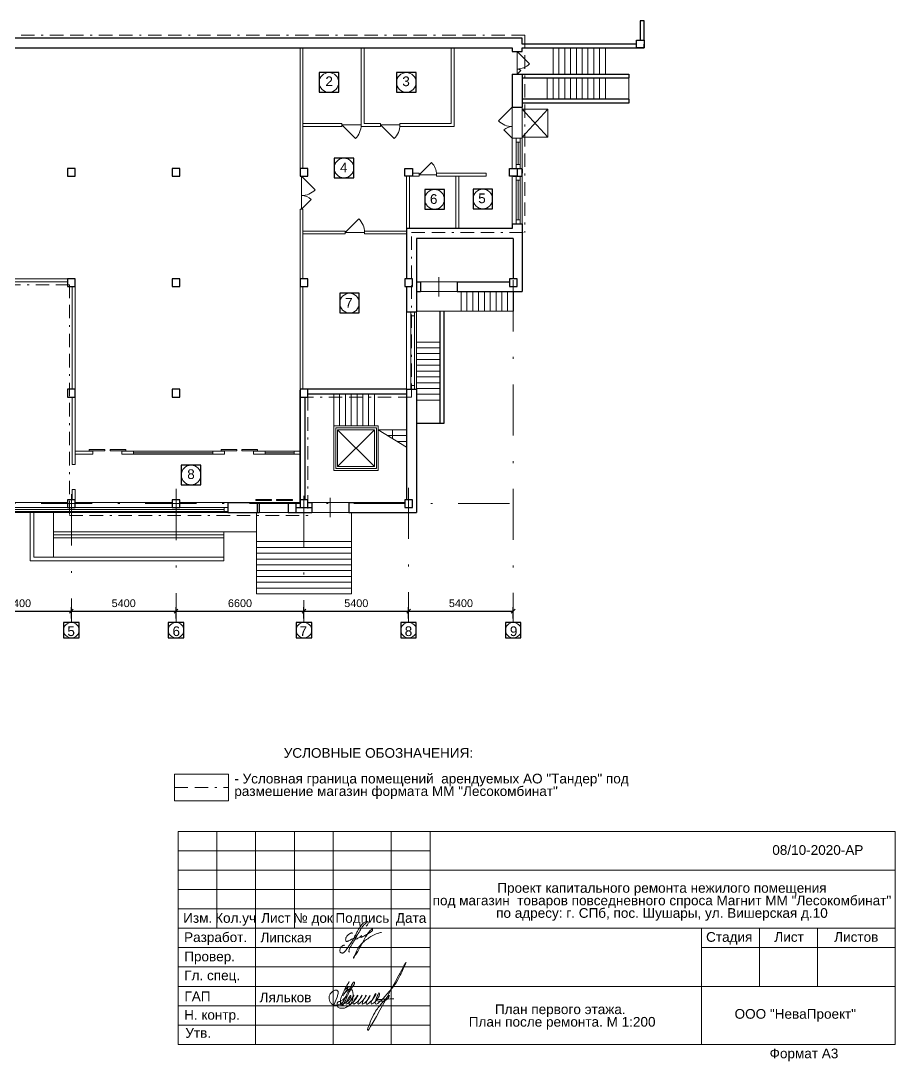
# Model space of a CAD drawing. Header units: metres. Extents: x 0 to 81, y 0.1 to 53.8.
# Drawn here: x 35.9 to 81, y 0.1 to 53.8 of the extents above; entities that cross this region are included whole.
import ezdxf
from ezdxf.enums import TextEntityAlignment as Align

# ---------------------------------------------------------------- set-up
doc = ezdxf.new("R2010")
doc.units = ezdxf.units.M
doc.header["$MEASUREMENT"] = 0
for name, pattern in [('( Border )', [1.751, 0.5, -0.25, 0.5, -0.25, 0.001, -0.25]), ('DGN Style 3', [4.621086, 3.300776, -1.32031]), ('DGN Style 4', [5.284542, 2.640621, -1.32031, 0.003301, -1.32031])]:
    doc.linetypes.add(name, pattern=pattern)
doc.layers.get('DEFPOINTS').update_dxf_attribs({"lineweight": 0})
doc.layers.add('Level 63', color=7, linetype='Continuous', lineweight=0)
doc.layers.add('YOLO_STAMP', color=1, linetype='Continuous')
doc.layers.add('YOLO_TABLE', color=1, linetype='Continuous')
doc.layers.add('Стена', color=250, linetype='Continuous', lineweight=53, true_color=0x2d2d2d)
doc.styles.get("Standard").update_dxf_attribs({"font": 'txt.shx'})
doc.styles.add('Style-Arial', font='arial.ttf')
doc.dimstyles.get("Standard").update_dxf_attribs({"dimtxt": 0.18, "dimasz": 0.18, "dimexe": 0.18, "dimexo": 0.0625, "dimgap": 0.09, "dimtad": 0, "dimtih": 1, "dimtoh": 1, "dimdec": 4, "dimzin": 0, "dimdsep": 46, "dimtxsty": 'Standard', "dimcen": 0.09, "dimadec": 0, "dimazin": 0, "dimtfac": 1, "dimtdec": 4, "dimtofl": 0, "dimtmove": 0, "dimatfit": 3, "dimfxl": 1, "dimtolj": 1, "dimtzin": 0, "dimarcsym": 0})

# ---------------------------------------------------------------- blocks, each defined once
blk = doc.blocks.new('_Oblique')
at = {"color": 0, "linetype": 'ByBlock', "lineweight": -2}
blk.add_line((0.5, 0.5), (-0.5, -0.5), dxfattribs=at)
blk = doc.blocks.new('*D9')
at = {"color": 0, "linetype": 'Continuous', "lineweight": -2, "transparency": 16777216}
for p, q in [((33.095, 22.986), (33.095, 23.569)), ((33.095, 23.369), (38.495, 23.369)), ((38.495, 22.986), (38.495, 23.569))]:
    blk.add_line(p, q, dxfattribs=at)
at = {"layer": 'DEFPOINTS', "color": 0, "linetype": 'Continuous', "lineweight": 0, "transparency": 16777216}
for p in [(38.495, 23.369), (33.095, 22.786), (38.495, 22.786)]:
    blk.add_point(p, dxfattribs=at)
at = {"color": 0, "linetype": 'Continuous', "lineweight": -2, "transparency": 16777216, "xscale": 0.2, "yscale": 0.2, "zscale": 0.2, "rotation": 180}
blk.add_blockref('_Oblique', (33.095, 23.369), dxfattribs=at)
at = {"color": 0, "linetype": 'Continuous', "lineweight": -2, "transparency": 16777216, "xscale": 0.2, "yscale": 0.2, "zscale": 0.2}
blk.add_blockref('_Oblique', (38.495, 23.369), dxfattribs=at)
at = {"color": 0, "linetype": 'Continuous', "lineweight": 0, "transparency": 16777216, "insert": (35.795, 23.774), "char_height": 0.4, "attachment_point": 5, "style": 'Style-Arial'}
blk.add_mtext('5400', dxfattribs=at)
blk = doc.blocks.new('*D10')
at = {"color": 0, "linetype": 'Continuous', "lineweight": -2, "transparency": 16777216}
for p, q in [((38.495, 22.986), (38.495, 23.569)), ((38.495, 23.369), (43.895, 23.369)), ((43.895, 22.986), (43.895, 23.569))]:
    blk.add_line(p, q, dxfattribs=at)
at = {"layer": 'DEFPOINTS', "color": 0, "linetype": 'Continuous', "lineweight": 0, "transparency": 16777216}
for p in [(43.895, 23.369), (38.495, 22.786), (43.895, 22.786)]:
    blk.add_point(p, dxfattribs=at)
at = {"color": 0, "linetype": 'Continuous', "lineweight": -2, "transparency": 16777216, "xscale": 0.2, "yscale": 0.2, "zscale": 0.2, "rotation": 180}
blk.add_blockref('_Oblique', (38.495, 23.369), dxfattribs=at)
at = {"color": 0, "linetype": 'Continuous', "lineweight": -2, "transparency": 16777216, "xscale": 0.2, "yscale": 0.2, "zscale": 0.2}
blk.add_blockref('_Oblique', (43.895, 23.369), dxfattribs=at)
at = {"color": 0, "linetype": 'Continuous', "lineweight": 0, "transparency": 16777216, "insert": (41.195, 23.774), "char_height": 0.4, "attachment_point": 5, "style": 'Style-Arial'}
blk.add_mtext('5400', dxfattribs=at)
blk = doc.blocks.new('*D11')
at = {"color": 0, "linetype": 'Continuous', "lineweight": -2, "transparency": 16777216}
for p, q in [((43.895, 22.986), (43.895, 23.569)), ((43.895, 23.369), (50.495, 23.369)), ((50.495, 22.986), (50.495, 23.569))]:
    blk.add_line(p, q, dxfattribs=at)
at = {"layer": 'DEFPOINTS', "color": 0, "linetype": 'Continuous', "lineweight": 0, "transparency": 16777216}
for p in [(50.495, 23.369), (43.895, 22.786), (50.495, 22.786)]:
    blk.add_point(p, dxfattribs=at)
at = {"color": 0, "linetype": 'Continuous', "lineweight": -2, "transparency": 16777216, "xscale": 0.2, "yscale": 0.2, "zscale": 0.2, "rotation": 180}
blk.add_blockref('_Oblique', (43.895, 23.369), dxfattribs=at)
at = {"color": 0, "linetype": 'Continuous', "lineweight": -2, "transparency": 16777216, "xscale": 0.2, "yscale": 0.2, "zscale": 0.2}
blk.add_blockref('_Oblique', (50.495, 23.369), dxfattribs=at)
at = {"color": 0, "linetype": 'Continuous', "lineweight": 0, "transparency": 16777216, "insert": (47.195, 23.774), "char_height": 0.4, "attachment_point": 5, "style": 'Style-Arial'}
blk.add_mtext('6600', dxfattribs=at)
blk = doc.blocks.new('*D12')
at = {"color": 0, "linetype": 'Continuous', "lineweight": -2, "transparency": 16777216}
for p, q in [((50.495, 22.986), (50.495, 23.569)), ((50.495, 23.369), (55.895, 23.369)), ((55.895, 22.986), (55.895, 23.569))]:
    blk.add_line(p, q, dxfattribs=at)
at = {"layer": 'DEFPOINTS', "color": 0, "linetype": 'Continuous', "lineweight": 0, "transparency": 16777216}
for p in [(55.895, 23.369), (50.495, 22.786), (55.895, 22.786)]:
    blk.add_point(p, dxfattribs=at)
at = {"color": 0, "linetype": 'Continuous', "lineweight": -2, "transparency": 16777216, "xscale": 0.2, "yscale": 0.2, "zscale": 0.2, "rotation": 180}
blk.add_blockref('_Oblique', (50.495, 23.369), dxfattribs=at)
at = {"color": 0, "linetype": 'Continuous', "lineweight": -2, "transparency": 16777216, "xscale": 0.2, "yscale": 0.2, "zscale": 0.2}
blk.add_blockref('_Oblique', (55.895, 23.369), dxfattribs=at)
at = {"color": 0, "linetype": 'Continuous', "lineweight": 0, "transparency": 16777216, "insert": (53.195, 23.774), "char_height": 0.4, "attachment_point": 5, "style": 'Style-Arial'}
blk.add_mtext('5400', dxfattribs=at)
blk = doc.blocks.new('*D13')
at = {"color": 0, "linetype": 'Continuous', "lineweight": -2, "transparency": 16777216}
for p, q in [((55.895, 22.986), (55.895, 23.569)), ((55.895, 23.369), (61.295, 23.369)), ((61.295, 22.986), (61.295, 23.569))]:
    blk.add_line(p, q, dxfattribs=at)
at = {"layer": 'DEFPOINTS', "color": 0, "linetype": 'Continuous', "lineweight": 0, "transparency": 16777216}
for p in [(61.295, 23.369), (55.895, 22.786), (61.295, 22.786)]:
    blk.add_point(p, dxfattribs=at)
at = {"color": 0, "linetype": 'Continuous', "lineweight": -2, "transparency": 16777216, "xscale": 0.2, "yscale": 0.2, "zscale": 0.2, "rotation": 180}
blk.add_blockref('_Oblique', (55.895, 23.369), dxfattribs=at)
at = {"color": 0, "linetype": 'Continuous', "lineweight": -2, "transparency": 16777216, "xscale": 0.2, "yscale": 0.2, "zscale": 0.2}
blk.add_blockref('_Oblique', (61.295, 23.369), dxfattribs=at)
at = {"color": 0, "linetype": 'Continuous', "lineweight": 0, "transparency": 16777216, "insert": (58.595, 23.774), "char_height": 0.4, "attachment_point": 5, "style": 'Style-Arial'}
blk.add_mtext('5400', dxfattribs=at)
blk = doc.blocks.new('*U14')
at = {"color": 5, "linetype": 'Continuous', "lineweight": 0}
for points, knots in [([(0.306, 0.776), (0.338, 0.808), (0.397, 0.875), (0.429, 0.933), (0.429, 0.965), (0.42, 1.007), (0.389, 1.038), (0.332, 1.045), (0.263, 1.027), (0.213, 1.007), (0.118, 0.929), (0.06, 0.874), (-0.031, 0.753), (-0.11, 0.623), (-0.214, 0.445), (-0.303, 0.264), (-0.383, 0.11), (-0.478, -0.059), (-0.639, -0.303), (-0.752, -0.465), (-0.872, -0.638), (-0.988, -0.735), (-1.017, -0.735), (-1.061, -0.743), (-1.139, -0.715), (-1.158, -0.689), (-1.176, -0.645), (-1.176, -0.576), (-1.169, -0.519), (-1.149, -0.433), (-1.081, -0.354), (-1.035, -0.336), (-0.993, -0.308), (-0.956, -0.297), (-0.92, -0.293), (-0.909, -0.307), (-0.916, -0.318)], [0, 0, 0, 0, 0.032258, 0.064516, 0.096774, 0.129032, 0.16129, 0.193548, 0.225806, 0.258065, 0.290323, 0.322581, 0.354839, 0.387097, 0.419355, 0.451613, 0.483871, 0.516129, 0.548387, 0.580645, 0.612903, 0.645161, 0.677419, 0.709677, 0.741935, 0.774194, 0.806452, 0.83871, 0.870968, 0.903226, 0.935484, 0.967742, 0.983871, 0.991935, 0.995968, 1, 1, 1, 1]), ([(0.324, 0.97), (0.325, 0.97), (0.327, 0.977), (0.319, 0.976), (0.313, 0.973), (0.304, 0.967), (0.289, 0.95), (0.206, 0.881), (0.152, 0.82), (0.093, 0.753), (-0.006, 0.617), (-0.174, 0.288), (-0.312, 0.065), (-0.539, -0.325), (-0.642, -0.514), (-0.687, -0.643), (-0.64, -0.686)], [0, 0, 0, 0, 0.005306, 0.009091, 0.012718, 0.03509, 0.04357, 0.143713, 0.287425, 0.431138, 0.57485, 0.718563, 0.862275, 0.934132, 0.97006, 1, 1, 1, 1])]:
    blk.add_open_spline(points, degree=3, knots=knots, dxfattribs=at)
blk.add_open_spline([(-0.466, 0.375), (-0.477, 0.405), (-0.522, 0.405), (-0.564, 0.389), (-0.626, 0.36), (-0.677, 0.321), (-0.751, 0.252), (-0.803, 0.178), (-0.835, 0.121), (-0.851, 0.046), (-0.851, -0.036), (-0.83, -0.076), (-0.798, -0.084), (-0.77, -0.084), (-0.711, -0.062), (-0.657, -0.037), (-0.529, 0.033), (-0.308, 0.141), (-0.219, 0.237), (-0.169, 0.317), (-0.193, 0.317), (-0.298, 0.134), (-0.31, 0.076), (-0.31, 0.056), (-0.266, 0.056), (-0.23, 0.056), (-0.158, 0.094), (-0.083, 0.14), (-0.024, 0.179), (0.022, 0.211), (0.057, 0.251), (0.057, 0.266), (0.032, 0.232), (0.004, 0.173), (-0.002, 0.145), (0.03, 0.145), (0.108, 0.188), (0.241, 0.256), (0.325, 0.302), (0.438, 0.365), (0.547, 0.44), (0.612, 0.48), (0.654, 0.521), (0.679, 0.566), (0.679, 0.617), (0.679, 0.634), (0.648, 0.626), (0.594, 0.589), (0.512, 0.517), (0.448, 0.428), (0.37, 0.31), (0.317, 0.235), (0.239, 0.11), (0.158, -0.046), (0.088, -0.178), (-0.026, -0.403), (-0.22, -0.74), (-0.324, -0.893), (-0.414, -0.996), (-0.414, -1.046), (-0.377, -1.018), (-0.317, -0.817), (-0.236, -0.634), (-0.15, -0.464), (-0.087, -0.376), (0.011, -0.254), (0.138, -0.127), (0.215, -0.06), (0.339, 0.033), (0.462, 0.119), (0.577, 0.204), (0.723, 0.281), (0.876, 0.347), (1.008, 0.391), (1.08, 0.409), (1.176, 0.43)], degree=3, dxfattribs=at)

msp = doc.modelspace()

# ---------------------------------------------------------------- linework, layer by layer
at = {"color": 1, "linetype": '( Border )', "lineweight": 13, "ltscale": 1.388889}
for p, q in [((61.89973406, 53.09918145), (15.03473406, 53.09918145)), ((61.89973406, 53.09918145), (61.89973406, 42.9079554)), ((56.0450819, 42.9079554), (61.89973406, 42.9079554)), ((56.0450819, 34.41918145), (56.0450819, 42.9079554)), ((38.39473406, 40.21918145), (15.03473406, 40.21918145)), ((38.39473406, 40.21918145), (38.39473406, 28.30918145)), ((50.69473406, 34.41918145), (50.69473406, 28.30918145)), ((56.0450819, 34.41918145), (50.69473406, 34.41918145)), ((38.39473406, 28.30918145), (50.69473406, 28.30918145)), ((43.81824364, 14.25700698), (46.6082197, 14.25700698))]:
    msp.add_line(p, q, dxfattribs=at)
at = {"color": 7, "linetype": 'Continuous', "lineweight": 30}
msp.add_line((61.74973406, 52.94918145), (15.18473406, 52.94918145), dxfattribs=at)
at = {"color": 7, "linetype": 'Continuous', "lineweight": 13}
for p, q in [((50.29473406, 46.21918145), (50.29473406, 52.43918145)), ((50.44473406, 46.21918145), (50.44473406, 52.43918145)), ((53.44473406, 48.38918145), (53.44473406, 52.43918145)), ((53.59473406, 48.53918145), (53.59473406, 52.43918145)), ((58.09473406, 48.53918145), (58.09473406, 52.43918145)), ((58.24473406, 48.38918145), (58.24473406, 52.43918145)), ((50.44473406, 48.53918145), (52.44473406, 48.53918145)), ((50.44473406, 48.38918145), (52.44473406, 48.38918145)), ((52.44473406, 48.38918145), (52.44473406, 48.53918145)), ((53.44473406, 48.38918145), (54.44473406, 48.38918145)), ((53.59473406, 48.53918145), (54.44473406, 48.53918145)), ((54.44473406, 48.38918145), (54.44473406, 48.53918145)), ((55.44473406, 48.38918145), (55.44473406, 48.53918145)), ((55.44473406, 48.53918145), (58.09473406, 48.53918145)), ((55.44473406, 48.38918145), (58.24473406, 48.38918145)), ((56.09473406, 45.96918145), (56.43973406, 45.96918145)), ((56.09473406, 45.81918145), (56.43973406, 45.81918145)), ((57.33973406, 45.96918145), (59.89473406, 45.96918145)), ((57.33973406, 45.81918145), (59.89473406, 45.81918145)), ((59.89473406, 45.96918145), (59.89473406, 45.81918145)), ((50.29473406, 40.51918145), (50.29473406, 44.11918145)), ((50.44473406, 44.11918145), (50.29473406, 44.11918145)), ((50.44473406, 40.51918145), (50.44473406, 44.11918145)), ((50.44473406, 42.98918145), (52.61973406, 42.98918145)), ((52.61973406, 42.98918145), (52.61973406, 42.83918145)), ((53.61973406, 42.98918145), (53.61973406, 42.83918145)), ((53.61973406, 42.98918145), (55.79473406, 42.98918145)), ((50.44473406, 42.83918145), (52.61973406, 42.83918145)), ((53.61973406, 42.83918145), (55.79473406, 42.83918145)), ((38.29473406, 40.51918145), (21.29473406, 40.51918145)), ((38.29473406, 40.36918145), (33.29473406, 40.36918145)), ((38.54473406, 40.11918145), (38.54473406, 34.81918145)), ((38.69473406, 40.11918145), (38.69473406, 34.81918145)), ((50.29473406, 40.11918145), (50.29473406, 34.81918145)), ((50.44473406, 40.11918145), (50.44473406, 34.81918145)), ((38.54473406, 30.94418145), (38.54473406, 34.41918145)), ((38.69473406, 30.94418145), (38.69473406, 34.41918145)), ((38.69473406, 31.61918145), (39.59473406, 31.61918145)), ((38.69473406, 31.46918145), (39.59473406, 31.46918145)), ((39.59473406, 31.46918145), (39.59473406, 31.61918145)), ((41.09473406, 31.46918145), (41.09473406, 31.61918145)), ((41.09473406, 31.61918145), (41.69473406, 31.61918145)), ((41.09473406, 31.46918145), (41.69473406, 31.46918145)), ((41.69473406, 31.46918145), (41.69473406, 31.61918145)), ((45.79473406, 31.61918145), (45.79473406, 31.46918145)), ((45.79473406, 31.61918145), (46.39473406, 31.61918145)), ((45.79473406, 31.46918145), (46.39473406, 31.46918145)), ((46.39473406, 31.61918145), (46.39473406, 31.46918145)), ((47.89473406, 31.61918145), (47.89473406, 31.46918145)), ((47.89473406, 31.61918145), (48.49473406, 31.61918145)), ((47.89473406, 31.46918145), (48.49473406, 31.46918145)), ((48.49473406, 31.61918145), (48.49473406, 31.46918145)), ((49.99473406, 31.61918145), (49.99473406, 31.46918145)), ((49.99473406, 31.61918145), (50.29473406, 31.61918145)), ((49.99473406, 31.46918145), (50.29473406, 31.46918145)), ((38.69473406, 30.94418145), (38.54473406, 30.94418145)), ((38.54473406, 29.11918145), (38.54473406, 29.64418145)), ((38.69473406, 29.64418145), (38.54473406, 29.64418145)), ((38.69473406, 29.11918145), (38.69473406, 29.64418145))]:
    msp.add_line(p, q, dxfattribs=at)
at = {"color": 7, "linetype": 'Continuous', "lineweight": 0}
for p, q in [((67.24973406, 50.88918145), (67.24973406, 49.78918145)), ((52.44473406, 48.46418145), (53.44473406, 48.46418145)), ((52.44473406, 48.46418145), (53.15184084, 47.75707467)), ((54.44473406, 48.46418145), (55.44473406, 48.46418145)), ((54.44473406, 48.46418145), (55.15184084, 47.75707467)), ((56.43973406, 45.89418145), (57.07613017, 46.53057755)), ((50.36973406, 44.11918145), (50.36973406, 45.81918145)), ((50.36973406, 45.81918145), (51.07684084, 45.11207467)), ((56.43973406, 45.89418145), (57.33973406, 45.89418145)), ((61.54973406, 45.61918145), (61.54973406, 43.55918145)), ((50.86470881, 44.6141562), (50.36973406, 44.11918145)), ((52.61973406, 42.91418145), (53.32684084, 43.62128823)), ((52.61973406, 42.91418145), (53.61973406, 42.91418145)), ((45.79473406, 31.61918145), (41.69473406, 31.61918145)), ((45.79473406, 31.54418145), (41.69473406, 31.54418145)), ((45.79473406, 31.46918145), (41.69473406, 31.46918145)), ((48.49473406, 31.61918145), (49.99473406, 31.61918145)), ((49.99473406, 31.54418145), (48.49473406, 31.54418145)), ((48.49473406, 31.46918145), (49.99473406, 31.46918145)), ((30.52473406, 28.61918145), (46.37473406, 28.61918145)), ((81.0000314, 1.00001541), (81.0000314, 12.00001541)), ((44.0000314, 1.00001541), (81.0000314, 1.00001541))]:
    msp.add_line(p, q, dxfattribs=at)
at = {"color": 1, "linetype": 'DGN Style 4', "lineweight": 0}
for p, q in [((61.29473406, 40.45031196), (61.29473406, 22.78591066)), ((43.89473406, 29.67759847), (43.89473406, 22.78591066)), ((55.89473406, 29.73700454), (55.89473406, 22.78591066)), ((38.49473406, 29.3994909), (38.49473406, 22.78591066)), ((50.49473406, 29.31816889), (50.49473406, 22.78591066)), ((61.09473406, 28.91918145), (8.37508823, 28.91918145))]:
    msp.add_line(p, q, dxfattribs=at)
at = {"color": 7, "linetype": 'Continuous', "lineweight": 0, "flags": 128}
for points in [[(40.22853003, 31.64826056), (39.41627878, 31.64826056), (39.41627878, 31.71159759), (40.22853003, 31.71159759), (40.22853003, 31.64826056)], [(41.30708219, 31.64826056), (40.49483094, 31.64826056), (40.49483094, 31.71159759), (41.30708219, 31.71159759), (41.30708219, 31.64826056)], [(47.02853003, 31.64826056), (46.21627878, 31.64826056), (46.21627878, 31.71159759), (47.02853003, 31.71159759), (47.02853003, 31.64826056)], [(48.10708219, 31.64826056), (47.29483094, 31.64826056), (47.29483094, 31.71159759), (48.10708219, 31.71159759), (48.10708219, 31.64826056)], [(48.81853003, 29.07326056), (48.00627878, 29.07326056), (48.00627878, 29.13659759), (48.81853003, 29.13659759), (48.81853003, 29.07326056)], [(49.89708219, 29.07326056), (49.08483094, 29.07326056), (49.08483094, 29.13659759), (49.89708219, 29.13659759), (49.89708219, 29.07326056)]]:
    msp.add_lwpolyline(points, close=True, dxfattribs=at)
at = {"color": 7, "linetype": 'Continuous', "lineweight": 13, "flags": 128}
msp.add_lwpolyline([(43.81824364, 14.94472648), (46.6082197, 14.94472648), (46.6082197, 13.56928748), (43.81824364, 13.56928748), (43.81824364, 14.94472648)], close=True, dxfattribs=at)
at = {"color": 7, "linetype": 'Continuous', "lineweight": 0}
for centre in [(38.49473406, 22.38697884), (43.89473406, 22.38697884), (50.49473406, 22.38697884), (55.89473406, 22.38697884), (61.29473406, 22.38697884)]:
    msp.add_circle(centre, 0.39893182, dxfattribs=at)
for centre, radius, start, end in [((52.44473406, 48.46418145), 1, 315, 0), ((54.44473406, 48.46418145), 1, 315, 0), ((56.43973406, 45.89418145), 0.9, 0, 45), ((50.36973406, 45.81918145), 1, 270, 315), ((50.36973406, 44.11918145), 0.7, 45, 90), ((52.61973406, 42.91418145), 1, 0, 45)]:
    msp.add_arc(centre, radius, start, end, dxfattribs=at)
at = {"color": 5, "linetype": 'Continuous', "lineweight": 0}
msp.add_open_spline([(52.00124477, 2.97155109), (52.07720777, 3.12650714), (52.18201137, 3.3402948), (52.25318475, 3.59669169), (52.27499643, 3.73384769), (52.1952488, 3.81370142), (52.06482953, 3.80031507), (51.93543868, 3.715866), (51.83996446, 3.59961684), (51.79215229, 3.47289343), (51.79850765, 3.35183499), (51.83115279, 3.21629092), (51.90706849, 3.10184203), (52.02536764, 3.03715352), (52.15773548, 3.01074313), (52.28769131, 3.05775622), (52.40204392, 3.10375473), (52.54159565, 3.20972277), (52.62885645, 3.43204004), (52.75818761, 3.67487664), (52.85960355, 3.913173), (52.97625506, 4.07723376), (53.01901201, 4.20067655), (53.10359791, 4.23539363), (53.10893752, 4.15447102), (53.08589726, 4.08305759), (52.85651466, 3.8140273), (52.69615964, 3.4186362), (52.57219384, 3.10276813), (52.42950421, 2.96969552), (52.39774104, 3.04380496), (52.3795131, 3.11928393), (52.35786931, 3.27285797), (52.46910206, 3.56255809), (52.55935775, 3.79690119), (53.00440778, 4.53330936), (52.47103655, 3.65711588), (52.94898291, 4.17139393), (52.30658589, 3.21998065), (52.66815472, 3.7628285), (52.82215713, 3.87130535), (52.9841587, 3.83959984), (53.02549923, 3.68004138), (53.04356009, 3.42718439), (52.97659892, 3.09910933), (52.73944002, 2.94540858), (52.56908866, 2.86669193), (52.40638002, 2.86510492), (52.26339689, 2.90085196), (52.21379917, 2.99278275), (52.20428526, 3.07646697), (52.22712319, 3.21990264), (52.4801247, 3.2022676), (52.91379553, 3.83053399), (52.29923882, 2.92835231), (52.69574825, 3.2051427), (52.85349551, 3.28847279), (52.97105602, 3.70896825), (52.45825019, 2.86178063), (52.95013369, 3.25594028), (53.18186616, 3.76575063), (52.61853776, 2.82665661), (53.14066389, 3.24715167), (53.38454059, 3.74128947), (52.80323626, 2.88528739), (53.35799086, 3.24091584), (53.60131967, 3.74885203), (53.05677189, 2.84150401), (53.57872175, 3.27041662), (53.8002743, 3.71994378), (53.24700359, 2.75170785), (53.83167869, 3.3157544), (53.96203782, 3.64830595), (53.39343951, 2.67162619), (54.14355298, 3.36606951), (54.25167113, 3.77719383), (53.61692023, 2.65482761), (54.40228157, 3.37090841), (54.39412223, 3.82484234), (53.91305708, 2.64649557), (55.10596453, 3.93906852), (55.33650276, 4.28895944), (56.42817578, 6.64644841), (53.06773284, 0.05101586), (54.13284702, 2.7175727), (54.43463353, 3.02074018), (54.98979388, 3.69092204), (54.75005423, 3.15504983), (53.82711142, 3.3221021), (54.6351194, 3.34204759), (55.13649302, 3.35442388)], degree=3, knots=[0, 0, 0, 0, 0.5125606008, 0.7071626239, 0.8135704548, 0.9018946975, 1.0004552367, 1.1790787976, 1.3564850936, 1.4422771356, 1.5795103416, 1.711243229, 1.8598259044, 1.973591525, 2.1089638455, 2.2498694002, 2.3783499002, 2.4797315709, 2.7651866749, 3.0678079616, 3.313415123, 3.5383328572, 3.6664828158, 3.702436012, 3.7541593244, 3.8392538493, 3.9499810699, 4.780183159, 5.0232551605, 5.1283659598, 5.177059552, 5.2207450816, 5.3724283834, 5.6283882819, 6.0832159513, 6.4762646042, 6.9160453359, 7.084301793, 7.5993906697, 7.9291614651, 8.1004520636, 8.2169120442, 8.3485723432, 8.5430578971, 9.0106407481, 9.2282287467, 9.3681325106, 9.5666843398, 9.7160945068, 9.7661539782, 9.8685050602, 9.9748951944, 10.1360625553, 10.5466272406, 11.0564178048, 11.193730739, 11.6299797922, 11.7236286762, 12.2242979878, 12.5582312915, 12.8395105478, 13.3613308498, 13.7735541302, 14.014659156, 14.514738536, 14.9088466134, 15.1685960171, 15.6600798397, 16.0959125863, 16.2878035578, 16.7663992196, 17.3174793722, 17.3437809139, 17.7758851826, 18.4425923557, 18.4631875793, 19.0043659343, 19.6405147402, 19.6984048705, 20.2400679226, 20.9903037047, 22.1928037502, 22.8334750615, 26.7434749584, 27.6818511564, 28.4165605858, 28.8497117087, 29.0721815843, 29.616178141, 30.5056593951, 30.5056593951, 30.5056593951, 30.5056593951], dxfattribs=at)
at = {"layer": 'Level 63', "color": 7, "linetype": 'Continuous', "lineweight": 13}
for p, q in [((44.0000314, 12.00001541), (81.0000314, 12.00001541)), ((44.0000314, 12.00001541), (44.0000314, 1.00001541)), ((46.0000314, 12.00001541), (46.0000314, 7.00001541)), ((48.0000314, 12.00001541), (48.0000314, 1.00001541)), ((50.0000314, 12.00001541), (50.0000314, 7.00001541)), ((52.0000314, 12.00001541), (52.0000314, 1.00001541)), ((55.0000314, 12.00001541), (55.0000314, 1.00001541)), ((57.0000314, 12.00001541), (57.0000314, 1.00001541)), ((57.0000314, 10.00001541), (81.0000314, 10.00001541)), ((44.0000314, 8.00001541), (57.0000314, 8.00001541)), ((44.0000314, 7.00001541), (57.0000314, 7.00001541)), ((57.0000314, 7.00001541), (81.0000314, 7.00001541)), ((71.0000314, 6.00001541), (81.0000314, 6.00001541)), ((57.0000314, 4.00001541), (81.0000314, 4.00001541))]:
    msp.add_line(p, q, dxfattribs=at)
at = {"layer": 'Level 63', "color": 7, "linetype": 'Continuous', "lineweight": 0}
for p, q in [((44.0000314, 11.00001541), (57.0000314, 11.00001541)), ((44.0000314, 10.00001541), (57.0000314, 10.00001541)), ((44.0000314, 9.00001541), (57.0000314, 9.00001541)), ((44.0000314, 6.00001541), (57.0000314, 6.00001541)), ((44.0000314, 5.00001541), (57.0000314, 5.00001541)), ((44.0000314, 4.00001541), (57.0000314, 4.00001541)), ((44.0000314, 3.00001541), (57.0000314, 3.00001541)), ((44.0000314, 2.00001541), (57.0000314, 2.00001541))]:
    msp.add_line(p, q, dxfattribs=at)
at = {"layer": 'Level 63', "color": 7, "linetype": 'Continuous', "lineweight": 13, "flags": 128}
for points in [[(71.0000314, 7.00001541), (71.0000314, 1.00001541)], [(74.0000314, 7.00001541), (74.0000314, 4.00001541)], [(77.0000314, 7.00001541), (77.0000314, 4.00001541)]]:
    msp.add_lwpolyline(points, dxfattribs=at)
at = {"layer": 'YOLO_STAMP', "color": 7, "linetype": 'Continuous', "lineweight": 0}
msp.add_lwpolyline([(44.0000314, 12.00001541), (81.0000314, 12.00001541), (81.0000314, 1.00001541), (44.0000314, 1.00001541)], close=True, dxfattribs=at)
at = {"layer": 'YOLO_TABLE'}
for points in [[(51.27851824, 50.15288786), (52.29151611, 50.15288786), (52.29151611, 51.16588572), (51.27851824, 51.16588572)], [(55.27111801, 50.15288786), (56.28411588, 50.15288786), (56.28411588, 51.16588572), (55.27111801, 51.16588572)], [(52.05341619, 45.73400936), (53.06641405, 45.73400936), (53.06641405, 46.74700722), (52.05341619, 46.74700722)], [(56.72867654, 44.11564521), (57.74167441, 44.11564521), (57.74167441, 45.12864307), (56.72867654, 45.12864307)], [(59.21865014, 44.13539854), (60.231648, 44.13539854), (60.231648, 45.1483964), (59.21865014, 45.1483964)], [(52.33978424, 38.75944485), (53.3527821, 38.75944485), (53.3527821, 39.77244272), (52.33978424, 39.77244272)], [(44.16659455, 29.88701679), (45.17959241, 29.88701679), (45.17959241, 30.90001466), (44.16659455, 30.90001466)], [(38.09580224, 21.98804702), (38.89366589, 21.98804702), (38.89366589, 22.78591066), (38.09580224, 22.78591066)], [(43.49580224, 21.98804702), (44.29366589, 21.98804702), (44.29366589, 22.78591066), (43.49580224, 22.78591066)], [(50.09580224, 21.98804702), (50.89366589, 21.98804702), (50.89366589, 22.78591066), (50.09580224, 22.78591066)], [(55.49580224, 21.98804702), (56.29366589, 21.98804702), (56.29366589, 22.78591066), (55.49580224, 22.78591066)], [(60.89580224, 21.98804702), (61.69366589, 21.98804702), (61.69366589, 22.78591066), (60.89580224, 22.78591066)]]:
    msp.add_lwpolyline(points, close=True, dxfattribs=at)
at = {"layer": 'Стена', "color": 7, "linetype": 'Continuous', "lineweight": 0}
for p, q in [((61.49473406, 52.24918145), (61.49473406, 51.08918145)), ((61.49473406, 52.24918145), (62.13113017, 51.61278535)), ((61.49473406, 51.08918145), (61.67858183, 51.27302921)), ((61.23973406, 49.37918145), (60.53262728, 48.67207467)), ((61.23973406, 49.37918145), (61.23973406, 47.77918145)), ((61.74973406, 49.37918145), (61.74973406, 47.77918145)), ((63.08612639, 49.28265662), (61.74973406, 47.83419159)), ((63.08612639, 47.83419159), (61.74973406, 49.28265662)), ((61.23973406, 47.77918145), (60.81546999, 48.20344552)), ((61.44973406, 47.57918145), (61.44973406, 46.21918145)), ((61.54973406, 46.41918145), (61.54973406, 47.57918145)), ((61.64973406, 47.57918145), (61.64973406, 46.37918145))]:
    msp.add_line(p, q, dxfattribs=at)
at = {"layer": 'Стена', "color": 7, "lineweight": 30, "ltscale": 0.001}
for p, q in [((61.23973406, 49.37918145), (61.74973406, 49.37918145)), ((61.23973406, 43.35918145), (61.23973406, 43.11918145)), ((61.29473406, 42.60918145), (61.29473406, 40.51918145)), ((56.50473406, 40.36918145), (56.50473406, 39.85918145)), ((58.40473406, 40.36918145), (58.40473406, 39.85918145)), ((56.30473406, 39.85918145), (56.50473406, 39.85918145)), ((58.40473406, 39.85918145), (61.74973406, 39.85918145)), ((46.57473406, 28.96918145), (46.57473406, 28.45918145)), ((48.08473406, 28.96918145), (48.08473406, 28.45918145)), ((48.18473406, 28.96918145), (48.18473406, 28.45918145)), ((49.68473406, 28.96918145), (49.68473406, 28.45918145)), ((50.08473406, 28.96918145), (50.08473406, 28.45918145)), ((50.90473406, 28.96918145), (50.90473406, 28.45918145)), ((52.80473406, 28.96918145), (52.80473406, 28.45918145)), ((46.57473406, 28.45918145), (48.18473406, 28.45918145)), ((49.68473406, 28.45918145), (50.90473406, 28.45918145)), ((52.80473406, 28.45918145), (56.30473406, 28.45918145))]:
    msp.add_line(p, q, dxfattribs=at)
at = {"layer": 'Стена', "color": 7, "lineweight": 13, "ltscale": 0.001}
for p, q in [((61.23973406, 47.77918145), (61.74973406, 47.77918145)), ((55.79473406, 45.81918145), (55.79473406, 43.11918145)), ((55.94473406, 45.81918145), (55.94473406, 43.11918145)), ((56.43973406, 45.96918145), (56.43973406, 45.81918145)), ((57.33973406, 45.96918145), (57.33973406, 45.81918145)), ((58.33973406, 45.81918145), (58.33973406, 43.11918145)), ((58.48973406, 45.81918145), (58.48973406, 43.11918145))]:
    msp.add_line(p, q, dxfattribs=at)
at = {"layer": 'Стена', "color": 7, "lineweight": 30, "ltscale": 0.001, "flags": 128}
for points in [[(68.04973406, 52.83918145), (68.04973406, 53.83918145), (67.84973406, 53.83918145), (67.84973406, 52.83918145)], [(67.64973406, 52.63918145), (61.74973406, 52.63918145), (61.74973406, 52.94918145)], [(61.74973406, 52.43918145), (68.04973406, 52.43918145), (68.04973406, 52.63918145)], [(67.64973406, 52.83918145), (68.04973406, 52.83918145), (68.04973406, 52.43918145), (67.64973406, 52.43918145), (67.64973406, 52.83918145)], [(15.69473406, 52.43918145), (15.69473406, 52.43918145), (61.23973406, 52.43918145), (61.23973406, 52.24918145)], [(61.23973406, 52.24918145), (61.74973406, 52.24918145)], [(61.74973406, 52.24918145), (61.74973406, 52.43918145)], [(61.23973406, 51.08918145), (61.74973406, 51.08918145)], [(61.23973406, 51.08918145), (61.23973406, 49.37918145)], [(61.74973406, 51.08918145), (61.74973406, 49.37918145)], [(61.74973406, 51.08918145), (67.24973406, 51.08918145)], [(67.24973406, 51.08918145), (67.24973406, 50.88918145)], [(61.74973406, 50.88918145), (67.24973406, 50.88918145)], [(67.24973406, 49.78918145), (67.24973406, 49.58918145), (61.74973406, 49.58918145)], [(67.24973406, 49.78918145), (61.74973406, 49.78918145)], [(61.23973406, 49.37918145), (61.74973406, 49.37918145)], [(61.09473406, 46.21918145), (61.49473406, 46.21918145), (61.49473406, 45.81918145), (61.09473406, 45.81918145), (61.09473406, 46.21918145)], [(61.23973406, 46.21918145), (61.74973406, 46.21918145)], [(61.74973406, 45.81918145), (61.74973406, 46.21918145)], [(61.29473406, 45.81918145), (61.74973406, 45.81918145)], [(61.74973406, 46.17918145), (61.74973406, 45.97918145)], [(61.23973406, 43.11918145), (55.79473406, 43.11918145)], [(55.79473406, 43.11918145), (55.79473406, 40.51918145)], [(61.23973406, 43.35918145), (61.74973406, 43.35918145)], [(61.74973406, 43.35918145), (61.74973406, 40.11918145)], [(61.74973406, 43.35918145), (61.74973406, 39.85918145)], [(61.29473406, 42.60918145), (56.30473406, 42.60918145)], [(56.30473406, 42.60918145), (56.30473406, 38.81918145)], [(38.69473406, 40.51918145), (38.29473406, 40.51918145), (38.29473406, 40.11918145), (38.69473406, 40.11918145), (38.69473406, 40.51918145)], [(44.09473406, 40.51918145), (43.69473406, 40.51918145), (43.69473406, 40.11918145), (44.09473406, 40.11918145), (44.09473406, 40.51918145)], [(50.69473406, 40.51918145), (50.29473406, 40.51918145), (50.29473406, 40.11918145), (50.69473406, 40.11918145), (50.69473406, 40.51918145)], [(56.09473406, 40.51918145), (55.69473406, 40.51918145), (55.69473406, 40.11918145), (56.09473406, 40.11918145), (56.09473406, 40.51918145)], [(56.09473406, 40.51918145), (55.69473406, 40.51918145), (55.69473406, 40.11918145), (56.09473406, 40.11918145), (56.09473406, 40.51918145)], [(56.30473406, 40.36918145), (56.50473406, 40.36918145)], [(58.40473406, 40.36918145), (61.09473406, 40.36918145)], [(61.49473406, 40.51918145), (61.09473406, 40.51918145), (61.09473406, 40.11918145), (61.49473406, 40.11918145), (61.49473406, 40.51918145)], [(61.49473406, 40.51918145), (61.09473406, 40.51918145), (61.09473406, 40.11918145), (61.49473406, 40.11918145), (61.49473406, 40.51918145)], [(55.79473406, 40.11918145), (55.79473406, 38.81918145)], [(55.79473406, 38.81918145), (56.30473406, 38.81918145)], [(57.50473406, 38.85918145), (57.50473406, 33.05918145)], [(57.70473406, 38.85918145), (57.70473406, 33.05918145)], [(38.69473406, 34.81918145), (38.29473406, 34.81918145), (38.29473406, 34.41918145), (38.69473406, 34.41918145), (38.69473406, 34.81918145)], [(44.09473406, 34.81918145), (43.69473406, 34.81918145), (43.69473406, 34.41918145), (44.09473406, 34.41918145), (44.09473406, 34.81918145)], [(50.69473406, 34.81918145), (50.29473406, 34.81918145), (50.29473406, 34.41918145), (50.69473406, 34.41918145), (50.69473406, 34.81918145)], [(55.79473406, 34.81918145), (50.29473406, 34.81918145), (50.29473406, 28.96918145)], [(50.29473406, 28.96918145), (50.29473406, 34.76918145)], [(50.54473406, 34.41918145), (50.54473406, 29.11918145)], [(55.79473406, 34.56918145), (50.69473406, 34.56918145)], [(55.79473406, 34.81918145), (55.79473406, 29.11918145)], [(55.79473406, 34.81918145), (56.30473406, 34.81918145)], [(56.30473406, 34.81918145), (56.30473406, 28.45918145)], [(57.70473406, 33.05918145), (56.30473406, 33.05918145)], [(38.69473406, 29.11918145), (38.29473406, 29.11918145), (38.29473406, 28.71918145), (38.69473406, 28.71918145), (38.69473406, 29.11918145)], [(44.09473406, 29.11918145), (43.69473406, 29.11918145), (43.69473406, 28.71918145), (44.09473406, 28.71918145), (44.09473406, 29.11918145)], [(50.69473406, 29.11918145), (50.29473406, 29.11918145), (50.29473406, 28.71918145), (50.69473406, 28.71918145), (50.69473406, 29.11918145)], [(56.09473406, 29.11918145), (55.69473406, 29.11918145), (55.69473406, 28.71918145), (56.09473406, 28.71918145), (56.09473406, 29.11918145)], [(46.57473406, 28.96918145), (48.18473406, 28.96918145)], [(46.57473406, 28.96918145), (48.18473406, 28.96918145)], [(49.68473406, 28.96918145), (50.29473406, 28.96918145)], [(50.08473406, 28.96918145), (50.29473406, 28.96918145)], [(50.08473406, 28.71918145), (50.29473406, 28.71918145)], [(50.69473406, 28.96918145), (50.90473406, 28.96918145)], [(50.69473406, 28.71918145), (50.90473406, 28.71918145)], [(52.80473406, 28.96918145), (55.69473406, 28.96918145)], [(46.57473406, 28.45918145), (48.04473406, 28.45918145)]]:
    msp.add_lwpolyline(points, dxfattribs=at)
at = {"layer": 'Стена', "color": 7, "linetype": 'Continuous', "lineweight": 0, "flags": 128}
for points in [[(63.34973406, 51.08918145), (63.34973406, 52.43918145)], [(63.64973406, 51.08918145), (63.64973406, 52.43918145)], [(63.94973406, 51.08918145), (63.94973406, 52.43918145)], [(64.24973406, 51.08918145), (64.24973406, 52.43918145)], [(64.54973406, 51.08918145), (64.54973406, 52.43918145)], [(64.84973406, 51.08918145), (64.84973406, 52.43918145)], [(65.14973406, 51.08918145), (65.14973406, 52.43918145)], [(65.44973406, 51.08918145), (65.44973406, 52.43918145)], [(65.74973406, 51.08918145), (65.74973406, 52.43918145)], [(66.04973406, 51.08918145), (66.04973406, 52.43918145)], [(63.04973406, 49.78918145), (63.04973406, 50.89084812)], [(63.34973406, 49.78918145), (63.34973406, 50.89084812)], [(63.64973406, 49.78918145), (63.64973406, 50.89084812)], [(63.94973406, 49.78918145), (63.94973406, 50.89084812)], [(64.24973406, 49.78918145), (64.24973406, 50.89084812)], [(64.54973406, 49.78918145), (64.54973406, 50.89084812)], [(64.84973406, 49.78918145), (64.84973406, 50.89084812)], [(65.14973406, 49.78918145), (65.14973406, 50.89084812)], [(65.44973406, 49.78918145), (65.44973406, 50.89084812)], [(65.74973406, 49.78918145), (65.74973406, 50.89084812)], [(66.04973406, 49.78918145), (66.04973406, 50.89084812)], [(61.44973406, 47.77918145), (61.44973406, 47.57918145), (61.64973406, 47.57918145), (61.64973406, 47.77918145), (61.44973406, 47.77918145)], [(61.44973406, 46.21918145), (61.44973406, 46.41918145), (61.64973406, 46.41918145), (61.64973406, 46.21918145), (61.44973406, 46.21918145)], [(61.44973406, 45.81918145), (61.44973406, 43.35918145)], [(61.44973406, 45.81918145), (61.44973406, 45.61918145), (61.64973406, 45.61918145), (61.64973406, 45.81918145), (61.44973406, 45.81918145)], [(61.64973406, 45.81918145), (61.64973406, 43.35918145)], [(61.44973406, 43.55918145), (61.44973406, 43.35918145), (61.64973406, 43.35918145), (61.64973406, 43.55918145), (61.44973406, 43.55918145)], [(58.60473406, 38.85918145), (58.60473406, 39.85918145)], [(58.90473406, 38.85918145), (58.90473406, 39.85918145)], [(59.20473406, 38.85918145), (59.20473406, 39.85918145)], [(59.50473406, 38.85918145), (59.50473406, 39.85918145)], [(59.80473406, 38.85918145), (59.80473406, 39.85918145)], [(60.10473406, 38.85918145), (60.10473406, 39.85918145)], [(60.40473406, 38.85918145), (60.40473406, 39.85918145)], [(60.70473406, 38.85918145), (60.70473406, 39.85918145)], [(61.00473406, 38.85918145), (61.00473406, 39.85918145)], [(61.30473406, 38.85918145), (61.30473406, 39.85918145)], [(58.30473406, 38.85918145), (58.30473406, 38.85918145), (56.30473406, 38.85918145)], [(61.30473406, 38.85918145), (58.30473406, 38.85918145)], [(57.50473406, 37.25918145), (56.30473406, 37.25918145)], [(57.50473406, 36.95918145), (56.30473406, 36.95918145)], [(57.50473406, 36.65918145), (56.30473406, 36.65918145)], [(57.50473406, 36.35918145), (56.30473406, 36.35918145)], [(57.50473406, 36.05918145), (56.30473406, 36.05918145)], [(57.50473406, 35.75918145), (56.30473406, 35.75918145)], [(57.50473406, 35.45918145), (56.30473406, 35.45918145)], [(57.50473406, 35.15918145), (56.30473406, 35.15918145)], [(52.03253894, 32.92771804), (52.03253894, 34.56918145)], [(52.33253894, 32.92771804), (52.33253894, 34.56918145)], [(52.63253894, 32.92771804), (52.63253894, 34.56918145)], [(52.93253894, 32.92771804), (52.93253894, 34.56918145)], [(53.23253894, 32.92771804), (53.23253894, 34.56918145)], [(53.53253894, 32.92771804), (53.53253894, 34.56918145)], [(53.83253894, 32.92771804), (53.83253894, 34.56918145)], [(54.13253894, 32.92771804), (54.13253894, 34.56918145)], [(57.50473406, 34.85918145), (56.30473406, 34.85918145)], [(57.50473406, 34.55918145), (56.30473406, 34.55918145)], [(57.50473406, 34.25918145), (56.30473406, 34.25918145)], [(54.33253894, 32.92771804), (52.03253894, 32.92771804), (52.03253894, 30.62771804), (54.33253894, 30.62771804), (54.33253894, 32.92771804)], [(54.13253894, 30.82771804), (52.23253894, 32.72771804)], [(54.13253894, 32.72771804), (52.23253894, 30.82771804)], [(54.33253894, 32.72771804), (55.79473406, 32.72771804)], [(55.79473406, 31.82771804), (54.33253894, 32.72771804)], [(54.81993731, 32.42771804), (55.79473406, 32.42771804)], [(55.0636365, 32.72771804), (55.0636365, 32.27771804)], [(55.30733569, 32.12771804), (55.79473406, 32.12771804)], [(30.32473406, 28.71918145), (46.57473406, 28.71918145)], [(30.32473406, 28.51918145), (46.57473406, 28.51918145)], [(46.37473406, 28.71918145), (46.37473406, 28.51918145), (46.57473406, 28.51918145), (46.57473406, 28.71918145), (46.37473406, 28.71918145)], [(36.36483563, 28.45918145), (36.36483563, 25.95918145)], [(36.56483563, 28.45918145), (36.56483563, 26.15918145)], [(37.56483563, 28.45918145), (37.56483563, 26.15918145)], [(48.04473406, 24.25918145), (48.04473406, 28.45918145)], [(52.94473406, 24.25918145), (52.94473406, 28.45918145)], [(37.56483563, 27.45918145), (48.04473406, 27.45918145)], [(37.56483563, 27.15918145), (37.56483563, 27.45918145)], [(46.36483563, 27.15918145), (46.36483563, 27.45918145)], [(37.56483563, 27.30918145), (46.36483563, 27.30918145)], [(37.56483563, 27.15918145), (46.36483563, 27.15918145)], [(46.36483563, 25.95918145), (46.36483563, 27.15918145)], [(48.04473406, 26.95918145), (52.94473406, 26.95918145)], [(48.04473406, 26.65918145), (52.94473406, 26.65918145)], [(48.04473406, 26.35918145), (52.94473406, 26.35918145)], [(36.36483563, 25.95918145), (46.36483563, 25.95918145)], [(36.56483563, 26.15918145), (46.36483563, 26.15918145)], [(48.04473406, 26.05918145), (52.94473406, 26.05918145)], [(48.04473406, 25.75918145), (52.94473406, 25.75918145)], [(48.04473406, 25.45918145), (52.94473406, 25.45918145)], [(48.04473406, 25.15918145), (52.94473406, 25.15918145)], [(48.04473406, 24.85918145), (52.94473406, 24.85918145)], [(48.04473406, 24.55918145), (52.94473406, 24.55918145)], [(48.04473406, 24.25918145), (52.94473406, 24.25918145)]]:
    msp.add_lwpolyline(points, dxfattribs=at)
for points in [[(61.74973406, 47.83419159), (63.08612639, 47.83419159), (63.08612639, 49.28265662), (61.74973406, 49.28265662), (61.74973406, 47.83419159)], [(54.23253894, 32.82771804), (52.13253894, 32.82771804), (52.13253894, 30.72771804), (54.23253894, 30.72771804), (54.23253894, 32.82771804)], [(54.13253894, 32.72771804), (52.23253894, 32.72771804), (52.23253894, 30.82771804), (54.13253894, 30.82771804), (54.13253894, 32.72771804)]]:
    msp.add_lwpolyline(points, close=True, dxfattribs=at)
at = {"layer": 'Стена', "color": 7, "lineweight": 13, "ltscale": 0.001, "flags": 128}
for points in [[(61.23973406, 47.77918145), (61.23973406, 46.21918145)], [(61.74973406, 47.77918145), (61.74973406, 46.21918145)], [(61.23973406, 45.81918145), (61.23973406, 43.35918145)], [(61.74973406, 45.81918145), (61.74973406, 43.35918145)], [(55.79473406, 38.81918145), (55.79473406, 34.81918145)], [(56.00473406, 38.81918145), (56.00473406, 34.81918145)], [(56.00473406, 38.81918145), (56.00473406, 38.61918145), (56.20473406, 38.61918145), (56.20473406, 38.81918145), (56.00473406, 38.81918145)], [(56.20473406, 38.81918145), (56.20473406, 34.81918145)], [(56.30473406, 38.81918145), (56.30473406, 34.81918145)], [(56.00473406, 34.81918145), (56.00473406, 35.01918145), (56.20473406, 35.01918145), (56.20473406, 34.81918145), (56.00473406, 34.81918145)], [(51.85473406, 29.21418145), (51.85473406, 28.21418145)]]:
    msp.add_lwpolyline(points, dxfattribs=at)
at = {"layer": 'Стена', "color": 7, "linetype": 'Continuous', "lineweight": 30, "flags": 128}
for points in [[(38.69473406, 46.21918145), (38.29473406, 46.21918145), (38.29473406, 45.81918145), (38.69473406, 45.81918145), (38.69473406, 46.21918145)], [(44.09473406, 46.21918145), (43.69473406, 46.21918145), (43.69473406, 45.81918145), (44.09473406, 45.81918145), (44.09473406, 46.21918145)], [(50.69473406, 46.21918145), (50.29473406, 46.21918145), (50.29473406, 45.81918145), (50.69473406, 45.81918145), (50.69473406, 46.21918145)], [(55.69473406, 46.21918145), (56.09473406, 46.21918145), (56.09473406, 45.81918145), (55.69473406, 45.81918145), (55.69473406, 46.21918145)]]:
    msp.add_lwpolyline(points, dxfattribs=at)
at = {"layer": 'Стена', "color": 7, "linetype": 'Continuous', "lineweight": 13, "flags": 128}
for points in [[(56.50473406, 40.36918145), (58.40473406, 40.36918145)], [(57.45473406, 40.61418145), (57.45473406, 39.61418145)], [(56.50473406, 39.85918145), (58.40473406, 39.85918145)], [(33.29473406, 28.96918145), (38.29473406, 28.96918145)], [(38.69473406, 28.96918145), (43.69473406, 28.96918145)], [(46.57473406, 28.96918145), (44.09473406, 28.96918145)], [(48.18473406, 28.96918145), (49.68473406, 28.96918145)], [(50.90473406, 28.96918145), (52.80473406, 28.96918145)], [(30.32473406, 28.45918145), (46.57473406, 28.45918145)], [(48.18473406, 28.45918145), (49.68473406, 28.45918145)], [(50.90473406, 28.45918145), (52.80473406, 28.45918145)]]:
    msp.add_lwpolyline(points, dxfattribs=at)
at = {"layer": 'Стена', "color": 7, "linetype": 'Continuous', "lineweight": 0}
for centre in [(51.78501718, 50.65938679), (55.77761694, 50.65938679), (52.55991512, 46.24050829), (57.23517548, 44.62214414), (59.72514907, 44.64189747), (52.84628317, 39.26594378), (44.67309348, 30.39351572)]:
    msp.add_circle(centre, 0.50649893, dxfattribs=at)
for centre, radius, start, end in [((61.49473406, 52.24918145), 0.9, 270, 315), ((61.49473406, 51.08918145), 0.26, 45, 90), ((61.23973406, 49.37918145), 1, 225, 270), ((61.23973406, 47.77918145), 0.6, 90, 135)]:
    msp.add_arc(centre, radius, start, end, dxfattribs=at)

# ---------------------------------------------------------------- block references
at = {"color": 5, "linetype": 'Continuous', "lineweight": 0, "xscale": 0.9111621394389647, "yscale": 0.9111621394389647, "zscale": 0.9111621394389647}
msp.add_blockref('*U14', (53.42122348, 6.39260164), dxfattribs=at)

# ---------------------------------------------------------------- texts
at = {"color": 7, "linetype": 'Continuous', "lineweight": 0, "style": 'Style-Arial'}
for s, p in [('2', (51.79734535, 50.96578547)), ('3', (55.76341994, 50.96578547)), ('4', (52.5494403, 46.51687418)), ('6', (57.18900457, 44.88844385)), ('5', (59.68018053, 44.92555)), ('7', (52.81088659, 39.53303314)), ('8', (44.66727086, 30.68878256))]:
    msp.add_text(s, height=0.5, dxfattribs=at).set_placement(p, align=Align.TOP_CENTER)
at = {"color": 7, "lineweight": 13, "style": 'Style-Arial'}
msp.add_text('Ляльков', height=0.5, dxfattribs=at).set_placement((48.20682877, 3.68008378), align=Align.TOP_LEFT)
at = {"color": 7, "linetype": 'Continuous', "lineweight": 30, "char_height": 0.5, "attachment_point": 5, "line_spacing_factor": 0.6, "style": 'Style-Arial'}
for s, insert in [('5', (38.48259407, 22.32831775)), ('6', (43.90678258, 22.32831775)), ('7', (50.45961964, 22.32831775)), ('8', (55.88988865, 22.32831775)), ('9', (61.31419993, 22.32831775))]:
    msp.add_mtext(s, dxfattribs=dict(at, insert=insert))
at = {"color": 18, "linetype": 'Continuous', "lineweight": 0, "true_color": 0x000000, "insert": (54.33768953, 16.04518137), "char_height": 0.5, "attachment_point": 5, "line_spacing_factor": 0.6, "style": 'Style-Arial'}
msp.add_mtext('УСЛОВНЫЕ ОБОЗНАЧЕНИЯ:\\P', dxfattribs=at)
at = {"color": 7, "linetype": 'DGN Style 3', "lineweight": 13, "insert": (46.90184822, 14.97420007), "char_height": 0.5, "attachment_point": 1, "line_spacing_factor": 0.776524, "style": 'Style-Arial'}
msp.add_mtext('- Условная граница помещений  арендуемых АО "Тандер" под \\Pразмешение магазин формата ММ "Лесокомбинат"', dxfattribs=at)
at = {"color": 7, "linetype": 'Continuous', "lineweight": 13, "insert": (68.96593594, 8.35968777), "char_height": 0.5, "attachment_point": 5, "line_spacing_factor": 0.776524, "style": 'Style-Arial'}
msp.add_mtext('Проект капитального ремонта нежилого помещения \\Pпод магазин  товаров повседневного спроса Магнит ММ "Лесокомбинат"\\Pпо адресу: г. СПб, пос. Шушары, ул. Вишерская д.10', dxfattribs=at)
at = {"color": 7, "linetype": 'Continuous', "lineweight": 0, "insert": (63.7205704, 2.4188131), "char_height": 0.5, "attachment_point": 5, "line_spacing_factor": 0.776524, "style": 'Style-Arial'}
msp.add_mtext('План первого этажа. \\P План после ремонта. М 1:200', dxfattribs=at)
at = {"layer": 'Level 63', "color": 7, "linetype": 'Continuous', "lineweight": 0, "style": 'Style-Arial'}
for s, p in [('08/10-2020-АР', (74.66009516, 11.28844125)), ('Липская', (48.25019749, 6.77296844))]:
    msp.add_text(s, height=0.5, dxfattribs=at).set_placement(p, align=Align.TOP_LEFT)
for s, p in [('Изм.', (45.01412707, 7.53003541)), ('Кол.уч', (46.96876734, 7.53003541)), ('Лист', (49.04556269, 7.53003541)), ('№ док', (50.9633653, 7.53003541)), ('Подпись', (53.51136395, 7.53003541)), ('Дата', (56.02231818, 7.53003541)), ('Разработ.', (45.93792344, 6.53811079)), ('Стадия', (72.4369209, 6.55003541)), ('Лист', (75.52556269, 6.55003541)), ('Листов', (78.99254479, 6.55003541)), ('Провер.', (45.62864912, 5.54264866)), ('Гл. спец.', (45.76119526, 4.56818905)), ('ГАП', (45.00241841, 3.4851821)), ('Н. контр.', (45.75099346, 2.53003541)), ('ООО "НеваПроект"', (75.84592016, 2.57901309)), ('Утв.', (45.0390979, 1.59641561)), ('Формат А3', (76.29475359, 0.5384737))]:
    msp.add_text(s, height=0.5, dxfattribs=at).set_placement(p, align=Align.MIDDLE_CENTER)

# ---------------------------------------------------------------- dimensions: what is measured, and where the dimension line sits
at = {"color": 5, "linetype": 'Continuous', "lineweight": 0}
for base, p1, p2, picture, middle in [((38.49473406, 23.36931639), (33.09473406, 22.78591066), (38.49473406, 22.78591066), '*D9', (35.79473406, 23.77354559)), ((43.89473406, 23.36931639), (38.49473406, 22.78591066), (43.89473406, 22.78591066), '*D10', (41.19473406, 23.77354559)), ((50.49473406, 23.36931639), (43.89473406, 22.78591066), (50.49473406, 22.78591066), '*D11', (47.19473406, 23.77354559)), ((55.89473406, 23.36931639), (50.49473406, 22.78591066), (55.89473406, 22.78591066), '*D12', (53.19473406, 23.77354559)), ((61.29473406, 23.36931639), (55.89473406, 22.78591066), (61.29473406, 22.78591066), '*D13', (58.59473406, 23.77354559))]:
    dim = msp.add_linear_dim(base=base, p1=p1, p2=p2, dimstyle='Standard', override={"dimtxt": 0.4, "dimasz": 0.2, "dimexe": 0.2, "dimexo": 0.2, "dimgap": 0.2, "dimtad": 1, "dimtih": 0, "dimtoh": 0, "dimlfac": 1000, "dimzin": 11, "dimtxsty": 'Style-Arial', "dimblk": 'Oblique', "dimtolj": 0, "dimtzin": 11}, dxfattribs=at)
    dim.commit()
    dim.dimension.update_dxf_attribs({"geometry": picture, "text_midpoint": middle})

doc.saveas('drawing.dxf')
